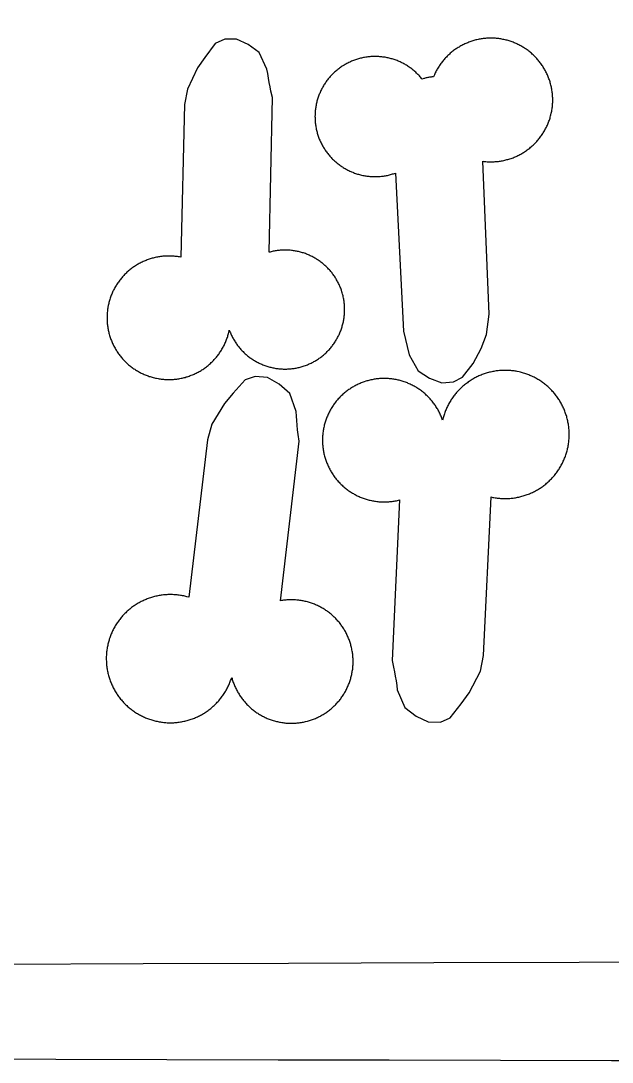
# Model space of a CAD drawing. Extents: x -246 to 246, y -104 to 199.
# Drawn here: x 89.4 to 101.7, y 157.02 to 178.67 of the extents above; entities that cross this region are included whole.
import ezdxf

# ---------------------------------------------------------------- set-up
doc = ezdxf.new("R2010")
doc.units = 0
doc.layers.add('Add_Red', color=1, linetype='Continuous')
doc.layers.add('Outline_Red', color=1, linetype='Continuous')

msp = doc.modelspace()

# ---------------------------------------------------------------- linework, layer by layer
at = {"layer": 'Add_Red'}
for points in [[(92.511, 171.213), (92.534, 171.213), (92.556, 171.214), (92.578, 171.216), (92.601, 171.218), (92.623, 171.22), (92.645, 171.223), (92.667, 171.226), (92.69, 171.229), (92.712, 171.233), (92.734, 171.238), (92.756, 171.242), (92.777, 171.247), (92.799, 171.253), (92.821, 171.258), (92.842, 171.265), (92.864, 171.271), (92.885, 171.278), (92.906, 171.285), (92.927, 171.293), (92.948, 171.301), (92.969, 171.309), (92.99, 171.318), (93.01, 171.327), (93.031, 171.336), (93.051, 171.346), (93.071, 171.356), (93.091, 171.367), (93.11, 171.378), (93.13, 171.389), (93.149, 171.4), (93.168, 171.412), (93.187, 171.424), (93.205, 171.437), (93.224, 171.45), (93.242, 171.463), (93.26, 171.476), (93.277, 171.49), (93.295, 171.504), (93.312, 171.519), (93.329, 171.533), (93.346, 171.548), (93.362, 171.564), (93.378, 171.579), (93.394, 171.595), (93.41, 171.611), (93.425, 171.627), (93.44, 171.644), (93.455, 171.661), (93.469, 171.678), (93.483, 171.696), (93.497, 171.713), (93.511, 171.731), (93.524, 171.749), (93.537, 171.768), (93.549, 171.786), (93.562, 171.805), (93.573, 171.824), (93.585, 171.843), (93.596, 171.862), (93.607, 171.882), (93.618, 171.902), (93.628, 171.922), (93.638, 171.942), (93.647, 171.962), (93.656, 171.983), (93.665, 172.003), (93.674, 172.024), (93.682, 172.045), (93.689, 172.066), (93.697, 172.087), (93.704, 172.108), (93.71, 172.13), (93.716, 172.151), (93.722, 172.173), (93.728, 172.195), (93.733, 172.217), (93.737, 172.239), (93.751, 172.204), (93.759, 172.184), (93.768, 172.164), (93.777, 172.144), (93.786, 172.125), (93.796, 172.106), (93.806, 172.086), (93.816, 172.067), (93.827, 172.049), (93.838, 172.03), (93.849, 172.012), (93.86, 171.993), (93.872, 171.975), (93.885, 171.958), (93.897, 171.94), (93.91, 171.923), (93.923, 171.906), (93.937, 171.889), (93.95, 171.872), (93.964, 171.856), (93.979, 171.839), (93.993, 171.824), (94.008, 171.808), (94.023, 171.793), (94.039, 171.777), (94.054, 171.763), (94.07, 171.748), (94.086, 171.734), (94.103, 171.72), (94.119, 171.706), (94.136, 171.692), (94.153, 171.679), (94.171, 171.666), (94.188, 171.654), (94.206, 171.642), (94.224, 171.63), (94.242, 171.618), (94.261, 171.607), (94.279, 171.596), (94.298, 171.585), (94.317, 171.575), (94.336, 171.565), (94.356, 171.555), (94.375, 171.546), (94.395, 171.537), (94.415, 171.529), (94.434, 171.52), (94.455, 171.512), (94.475, 171.505), (94.495, 171.498), (94.516, 171.491), (94.536, 171.484), (94.557, 171.478), (94.578, 171.472), (94.599, 171.467), (94.62, 171.462), (94.641, 171.457), (94.662, 171.453), (94.683, 171.449), (94.704, 171.445), (94.726, 171.442), (94.747, 171.439), (94.769, 171.437), (94.79, 171.435), (94.812, 171.433), (94.833, 171.432), (94.855, 171.431), (94.876, 171.43), (94.898, 171.43), (94.935, 171.431), (94.957, 171.432), (94.978, 171.433), (95, 171.434), (95.022, 171.436), (95.043, 171.439), (95.064, 171.441), (95.086, 171.445), (95.107, 171.448), (95.128, 171.452), (95.15, 171.456), (95.171, 171.461), (95.192, 171.466), (95.213, 171.471), (95.233, 171.477), (95.254, 171.483), (95.275, 171.489), (95.295, 171.496), (95.321, 171.505), (95.341, 171.512), (95.361, 171.52), (95.381, 171.529), (95.401, 171.537), (95.421, 171.546), (95.44, 171.555), (95.46, 171.565), (95.479, 171.575), (95.498, 171.585), (95.516, 171.596), (95.535, 171.607), (95.553, 171.618), (95.572, 171.63), (95.59, 171.642), (95.607, 171.654), (95.625, 171.666), (95.642, 171.679), (95.66, 171.692), (95.676, 171.706), (95.693, 171.72), (95.709, 171.734), (95.726, 171.748), (95.742, 171.763), (95.757, 171.777), (95.773, 171.793), (95.788, 171.808), (95.803, 171.824), (95.817, 171.839), (95.832, 171.856), (95.846, 171.872), (95.859, 171.889), (95.873, 171.906), (95.886, 171.923), (95.899, 171.94), (95.911, 171.958), (95.923, 171.975), (95.935, 171.993), (95.947, 172.012), (95.958, 172.03), (95.969, 172.049), (95.98, 172.067), (95.99, 172.086), (96, 172.106), (96.01, 172.125), (96.019, 172.144), (96.028, 172.164), (96.037, 172.184), (96.045, 172.204), (96.053, 172.224), (96.06, 172.244), (96.068, 172.264), (96.074, 172.285), (96.081, 172.306), (96.087, 172.326), (96.093, 172.347), (96.098, 172.368), (96.103, 172.389), (96.108, 172.41), (96.112, 172.431), (96.116, 172.452), (96.12, 172.474), (96.123, 172.495), (96.126, 172.516), (96.128, 172.538), (96.13, 172.559), (96.132, 172.581), (96.133, 172.602), (96.134, 172.624), (96.135, 172.646), (96.135, 172.667), (96.135, 172.693), (96.134, 172.715), (96.133, 172.736), (96.132, 172.758), (96.13, 172.779), (96.128, 172.801), (96.125, 172.822), (96.122, 172.844), (96.119, 172.865), (96.115, 172.886), (96.111, 172.907), (96.107, 172.929), (96.102, 172.95), (96.097, 172.971), (96.092, 172.991), (96.086, 173.012), (96.08, 173.033), (96.068, 173.07), (96.06, 173.09), (96.053, 173.111), (96.045, 173.131), (96.037, 173.151), (96.028, 173.17), (96.019, 173.19), (96.01, 173.209), (96, 173.229), (95.99, 173.248), (95.98, 173.267), (95.969, 173.286), (95.958, 173.304), (95.947, 173.323), (95.935, 173.341), (95.923, 173.359), (95.911, 173.377), (95.899, 173.394), (95.886, 173.412), (95.873, 173.429), (95.859, 173.446), (95.846, 173.462), (95.832, 173.479), (95.817, 173.495), (95.803, 173.511), (95.788, 173.527), (95.773, 173.542), (95.757, 173.557), (95.742, 173.572), (95.726, 173.587), (95.709, 173.601), (95.693, 173.615), (95.676, 173.629), (95.66, 173.642), (95.642, 173.655), (95.625, 173.668), (95.607, 173.681), (95.59, 173.693), (95.572, 173.705), (95.553, 173.716), (95.535, 173.728), (95.516, 173.739), (95.498, 173.749), (95.479, 173.759), (95.46, 173.769), (95.44, 173.779), (95.421, 173.788), (95.401, 173.797), (95.381, 173.806), (95.361, 173.814), (95.341, 173.822), (95.321, 173.83), (95.301, 173.837), (95.28, 173.844), (95.26, 173.85), (95.239, 173.856), (95.218, 173.862), (95.197, 173.868), (95.176, 173.873), (95.155, 173.877), (95.134, 173.882), (95.113, 173.885), (95.091, 173.889), (95.07, 173.892), (95.049, 173.895), (95.027, 173.897), (95.006, 173.9), (94.984, 173.901), (94.963, 173.903), (94.941, 173.903), (94.919, 173.904), (94.898, 173.904), (94.862, 173.904), (94.841, 173.903), (94.819, 173.902), (94.797, 173.9), (94.776, 173.898), (94.754, 173.896), (94.733, 173.893), (94.712, 173.89), (94.69, 173.887), (94.669, 173.883), (94.648, 173.879), (94.627, 173.874), (94.606, 173.869), (94.585, 173.864), (94.564, 173.858), (94.637, 177.077), (94.604, 177.212), (94.584, 177.302), (94.566, 177.392), (94.55, 177.483), (94.535, 177.574), (94.521, 177.666), (94.36, 178.015), (94.131, 178.18), (93.885, 178.292), (93.641, 178.289), (93.446, 178.202), (93.231, 177.912), (93.078, 177.692), (92.866, 177.252), (92.807, 176.934), (92.731, 173.756), (92.702, 173.761), (92.68, 173.765), (92.658, 173.768), (92.636, 173.771), (92.614, 173.774), (92.591, 173.776), (92.569, 173.778), (92.547, 173.779), (92.524, 173.78), (92.502, 173.78), (92.479, 173.781), (92.444, 173.78), (92.421, 173.779), (92.399, 173.778), (92.376, 173.777), (92.354, 173.775), (92.332, 173.772), (92.31, 173.769), (92.287, 173.766), (92.265, 173.763), (92.243, 173.759), (92.221, 173.754), (92.199, 173.75), (92.177, 173.745), (92.156, 173.739), (92.134, 173.733), (92.112, 173.727), (92.091, 173.721), (92.07, 173.714), (92.049, 173.706), (92.028, 173.699), (92.007, 173.69), (91.986, 173.682), (91.965, 173.673), (91.945, 173.664), (91.924, 173.655), (91.904, 173.645), (91.884, 173.635), (91.865, 173.624), (91.845, 173.613), (91.826, 173.602), (91.806, 173.59), (91.787, 173.578), (91.769, 173.566), (91.75, 173.554), (91.732, 173.541), (91.714, 173.527), (91.696, 173.514), (91.678, 173.5), (91.661, 173.486), (91.644, 173.472), (91.627, 173.457), (91.61, 173.442), (91.594, 173.426), (91.578, 173.411), (91.562, 173.395), (91.546, 173.379), (91.531, 173.362), (91.516, 173.346), (91.501, 173.329), (91.487, 173.312), (91.473, 173.294), (91.459, 173.276), (91.446, 173.259), (91.433, 173.24), (91.42, 173.222), (91.407, 173.203), (91.395, 173.185), (91.383, 173.166), (91.372, 173.146), (91.361, 173.127), (91.35, 173.107), (91.339, 173.087), (91.329, 173.067), (91.319, 173.047), (91.31, 173.027), (91.301, 173.006), (91.292, 172.986), (91.284, 172.965), (91.276, 172.944), (91.268, 172.923), (91.261, 172.902), (91.254, 172.88), (91.247, 172.859), (91.241, 172.837), (91.235, 172.816), (91.23, 172.794), (91.225, 172.772), (91.22, 172.75), (91.215, 172.719), (91.211, 172.697), (91.208, 172.675), (91.205, 172.653), (91.202, 172.631), (91.2, 172.608), (91.198, 172.586), (91.197, 172.564), (91.196, 172.541), (91.195, 172.519), (91.195, 172.496), (91.196, 172.463), (91.196, 172.44), (91.197, 172.418), (91.199, 172.395), (91.201, 172.373), (91.203, 172.351), (91.206, 172.329), (91.209, 172.306), (91.213, 172.284), (91.217, 172.262), (91.221, 172.24), (91.226, 172.218), (91.231, 172.196), (91.236, 172.175), (91.242, 172.153), (91.248, 172.131), (91.255, 172.11), (91.262, 172.089), (91.269, 172.068), (91.276, 172.046), (91.285, 172.026), (91.293, 172.005), (91.302, 171.984), (91.311, 171.964), (91.32, 171.943), (91.33, 171.923), (91.34, 171.903), (91.351, 171.883), (91.362, 171.864), (91.373, 171.844), (91.384, 171.825), (91.396, 171.806), (91.409, 171.787), (91.421, 171.769), (91.434, 171.75), (91.447, 171.732), (91.461, 171.714), (91.474, 171.697), (91.489, 171.679), (91.503, 171.662), (91.518, 171.645), (91.533, 171.629), (91.548, 171.612), (91.563, 171.596), (91.579, 171.58), (91.595, 171.565), (91.612, 171.549), (91.629, 171.534), (91.645, 171.52), (91.663, 171.505), (91.68, 171.491), (91.698, 171.477), (91.716, 171.464), (91.734, 171.451), (91.752, 171.438), (91.771, 171.425), (91.789, 171.413), (91.808, 171.401), (91.828, 171.39), (91.847, 171.379), (91.867, 171.368), (91.887, 171.357), (91.906, 171.347), (91.927, 171.337), (91.947, 171.328), (91.967, 171.319), (91.988, 171.31), (92.009, 171.301), (92.03, 171.293), (92.051, 171.286), (92.072, 171.278), (92.093, 171.272), (92.115, 171.265), (92.136, 171.259), (92.158, 171.253), (92.18, 171.248), (92.202, 171.243), (92.224, 171.238), (92.256, 171.232), (92.278, 171.228), (92.301, 171.225), (92.323, 171.222), (92.345, 171.219), (92.367, 171.217), (92.39, 171.215), (92.412, 171.214), (92.435, 171.213), (92.457, 171.212), (92.479, 171.212), (92.511, 171.213)], [(98.396, 171.164), (98.585, 171.264), (98.806, 171.544), (98.973, 171.86), (99.081, 172.148), (99.14, 172.572), (99.006, 175.752), (99.029, 175.749), (99.051, 175.747), (99.073, 175.745), (99.096, 175.743), (99.118, 175.742), (99.141, 175.741), (99.175, 175.741), (99.198, 175.741), (99.22, 175.742), (99.242, 175.743), (99.265, 175.744), (99.287, 175.746), (99.309, 175.748), (99.332, 175.75), (99.354, 175.753), (99.376, 175.757), (99.398, 175.76), (99.42, 175.764), (99.442, 175.769), (99.464, 175.774), (99.486, 175.779), (99.508, 175.785), (99.529, 175.791), (99.551, 175.797), (99.572, 175.804), (99.594, 175.811), (99.615, 175.818), (99.636, 175.826), (99.657, 175.834), (99.677, 175.843), (99.698, 175.852), (99.718, 175.861), (99.739, 175.871), (99.759, 175.881), (99.779, 175.891), (99.798, 175.902), (99.818, 175.913), (99.837, 175.924), (99.856, 175.936), (99.875, 175.948), (99.894, 175.961), (99.913, 175.973), (99.931, 175.986), (99.949, 176), (99.967, 176.013), (99.984, 176.027), (100.001, 176.042), (100.019, 176.056), (100.035, 176.071), (100.052, 176.086), (100.068, 176.102), (100.084, 176.117), (100.1, 176.133), (100.115, 176.15), (100.131, 176.166), (100.145, 176.183), (100.16, 176.2), (100.174, 176.217), (100.188, 176.235), (100.202, 176.253), (100.215, 176.271), (100.228, 176.289), (100.241, 176.308), (100.253, 176.326), (100.265, 176.345), (100.277, 176.364), (100.288, 176.384), (100.3, 176.403), (100.31, 176.423), (100.321, 176.443), (100.331, 176.463), (100.34, 176.483), (100.35, 176.504), (100.359, 176.524), (100.367, 176.545), (100.375, 176.566), (100.383, 176.587), (100.391, 176.608), (100.398, 176.629), (100.405, 176.651), (100.411, 176.672), (100.417, 176.694), (100.423, 176.715), (100.431, 176.75), (100.435, 176.772), (100.44, 176.794), (100.443, 176.817), (100.447, 176.839), (100.45, 176.861), (100.453, 176.883), (100.455, 176.906), (100.457, 176.928), (100.458, 176.95), (100.46, 176.973), (100.46, 176.995), (100.461, 177.026), (100.461, 177.049), (100.46, 177.071), (100.459, 177.094), (100.458, 177.116), (100.456, 177.139), (100.454, 177.161), (100.451, 177.183), (100.448, 177.205), (100.445, 177.228), (100.441, 177.25), (100.437, 177.272), (100.433, 177.294), (100.428, 177.316), (100.423, 177.337), (100.417, 177.359), (100.411, 177.381), (100.405, 177.402), (100.398, 177.424), (100.391, 177.445), (100.383, 177.466), (100.375, 177.487), (100.367, 177.508), (100.359, 177.529), (100.35, 177.549), (100.34, 177.57), (100.331, 177.59), (100.321, 177.61), (100.31, 177.63), (100.3, 177.65), (100.288, 177.669), (100.277, 177.689), (100.265, 177.708), (100.253, 177.727), (100.241, 177.745), (100.228, 177.764), (100.215, 177.782), (100.202, 177.8), (100.188, 177.818), (100.174, 177.836), (100.16, 177.853), (100.145, 177.87), (100.131, 177.887), (100.115, 177.903), (100.1, 177.92), (100.084, 177.936), (100.068, 177.951), (100.052, 177.967), (100.035, 177.982), (100.019, 177.997), (100.001, 178.011), (99.984, 178.026), (99.967, 178.04), (99.949, 178.053), (99.931, 178.067), (99.913, 178.08), (99.894, 178.092), (99.875, 178.105), (99.856, 178.117), (99.837, 178.128), (99.818, 178.14), (99.798, 178.151), (99.779, 178.162), (99.759, 178.172), (99.739, 178.182), (99.718, 178.192), (99.698, 178.201), (99.677, 178.21), (99.657, 178.218), (99.636, 178.227), (99.615, 178.235), (99.594, 178.242), (99.557, 178.254), (99.535, 178.261), (99.513, 178.267), (99.492, 178.272), (99.47, 178.278), (99.448, 178.283), (99.426, 178.287), (99.404, 178.292), (99.382, 178.295), (99.36, 178.299), (99.338, 178.302), (99.315, 178.304), (99.293, 178.307), (99.271, 178.309), (99.248, 178.31), (99.226, 178.311), (99.203, 178.312), (99.175, 178.312), (99.153, 178.312), (99.13, 178.311), (99.108, 178.31), (99.085, 178.309), (99.063, 178.307), (99.041, 178.305), (99.018, 178.302), (98.996, 178.3), (98.974, 178.296), (98.952, 178.293), (98.93, 178.288), (98.908, 178.284), (98.886, 178.279), (98.864, 178.274), (98.842, 178.268), (98.821, 178.262), (98.799, 178.256), (98.778, 178.249), (98.757, 178.242), (98.735, 178.235), (98.714, 178.227), (98.694, 178.218), (98.673, 178.21), (98.652, 178.201), (98.632, 178.192), (98.612, 178.182), (98.591, 178.172), (98.572, 178.162), (98.552, 178.151), (98.532, 178.14), (98.513, 178.128), (98.494, 178.117), (98.475, 178.105), (98.456, 178.092), (98.438, 178.08), (98.419, 178.067), (98.401, 178.053), (98.384, 178.04), (98.366, 178.026), (98.349, 178.011), (98.332, 177.997), (98.315, 177.982), (98.298, 177.967), (98.282, 177.951), (98.266, 177.936), (98.25, 177.92), (98.235, 177.903), (98.22, 177.887), (98.205, 177.87), (98.19, 177.853), (98.176, 177.836), (98.162, 177.818), (98.148, 177.8), (98.135, 177.782), (98.122, 177.764), (98.109, 177.745), (98.097, 177.727), (98.085, 177.708), (98.073, 177.689), (98.062, 177.669), (98.051, 177.65), (98.04, 177.63), (98.03, 177.61), (98.02, 177.59), (98.01, 177.57), (98.001, 177.549), (97.984, 177.511), (97.967, 177.509), (97.949, 177.507), (97.932, 177.504), (97.915, 177.502), (97.898, 177.499), (97.88, 177.495), (97.863, 177.492), (97.846, 177.488), (97.829, 177.484), (97.812, 177.479), (97.795, 177.475), (97.779, 177.47), (97.746, 177.459), (97.733, 177.476), (97.719, 177.493), (97.704, 177.509), (97.69, 177.525), (97.675, 177.541), (97.66, 177.557), (97.644, 177.572), (97.629, 177.587), (97.613, 177.602), (97.597, 177.617), (97.58, 177.631), (97.563, 177.645), (97.546, 177.659), (97.529, 177.672), (97.512, 177.686), (97.494, 177.698), (97.476, 177.711), (97.458, 177.723), (97.44, 177.735), (97.422, 177.747), (97.403, 177.758), (97.384, 177.769), (97.365, 177.779), (97.346, 177.79), (97.326, 177.8), (97.307, 177.809), (97.287, 177.818), (97.267, 177.827), (97.247, 177.836), (97.227, 177.844), (97.206, 177.852), (97.186, 177.859), (97.165, 177.866), (97.144, 177.873), (97.124, 177.879), (97.103, 177.885), (97.082, 177.891), (97.06, 177.896), (97.039, 177.901), (97.018, 177.906), (96.996, 177.91), (96.975, 177.914), (96.953, 177.917), (96.932, 177.92), (96.91, 177.923), (96.889, 177.925), (96.867, 177.927), (96.845, 177.929), (96.823, 177.93), (96.802, 177.931), (96.768, 177.931), (96.746, 177.931), (96.724, 177.93), (96.703, 177.929), (96.681, 177.928), (96.659, 177.926), (96.637, 177.924), (96.616, 177.922), (96.594, 177.919), (96.573, 177.916), (96.551, 177.912), (96.53, 177.908), (96.508, 177.904), (96.487, 177.899), (96.466, 177.894), (96.445, 177.889), (96.424, 177.883), (96.403, 177.877), (96.382, 177.87), (96.361, 177.863), (96.341, 177.856), (96.32, 177.848), (96.3, 177.84), (96.28, 177.832), (96.26, 177.823), (96.24, 177.814), (96.22, 177.805), (96.201, 177.795), (96.181, 177.785), (96.162, 177.774), (96.143, 177.764), (96.124, 177.753), (96.101, 177.738), (96.082, 177.726), (96.064, 177.714), (96.046, 177.702), (96.029, 177.689), (96.011, 177.676), (95.994, 177.663), (95.977, 177.649), (95.96, 177.635), (95.944, 177.621), (95.927, 177.606), (95.911, 177.591), (95.896, 177.576), (95.88, 177.561), (95.865, 177.545), (95.85, 177.529), (95.835, 177.513), (95.821, 177.497), (95.807, 177.48), (95.793, 177.463), (95.78, 177.446), (95.767, 177.429), (95.754, 177.411), (95.741, 177.393), (95.729, 177.375), (95.717, 177.357), (95.705, 177.339), (95.694, 177.32), (95.683, 177.301), (95.672, 177.282), (95.662, 177.263), (95.652, 177.244), (95.642, 177.224), (95.633, 177.204), (95.624, 177.184), (95.616, 177.164), (95.607, 177.144), (95.599, 177.124), (95.592, 177.103), (95.585, 177.083), (95.578, 177.062), (95.571, 177.041), (95.565, 177.02), (95.56, 176.999), (95.554, 176.978), (95.549, 176.957), (95.545, 176.936), (95.54, 176.914), (95.536, 176.893), (95.533, 176.871), (95.53, 176.85), (95.527, 176.828), (95.525, 176.806), (95.523, 176.785), (95.521, 176.763), (95.52, 176.741), (95.519, 176.719), (95.518, 176.682), (95.519, 176.66), (95.519, 176.638), (95.52, 176.616), (95.522, 176.595), (95.523, 176.573), (95.525, 176.551), (95.528, 176.529), (95.531, 176.508), (95.534, 176.486), (95.537, 176.465), (95.541, 176.443), (95.546, 176.422), (95.551, 176.401), (95.556, 176.379), (95.561, 176.358), (95.567, 176.337), (95.573, 176.316), (95.58, 176.296), (95.587, 176.275), (95.594, 176.254), (95.601, 176.234), (95.609, 176.214), (95.618, 176.193), (95.627, 176.173), (95.636, 176.154), (95.646, 176.132), (95.656, 176.113), (95.666, 176.093), (95.676, 176.074), (95.687, 176.055), (95.698, 176.037), (95.709, 176.018), (95.721, 176), (95.733, 175.981), (95.746, 175.963), (95.758, 175.946), (95.771, 175.928), (95.785, 175.911), (95.798, 175.894), (95.812, 175.877), (95.826, 175.861), (95.841, 175.844), (95.855, 175.828), (95.87, 175.812), (95.886, 175.797), (95.901, 175.782), (95.917, 175.767), (95.933, 175.752), (95.95, 175.737), (95.966, 175.723), (95.983, 175.709), (96, 175.696), (96.018, 175.683), (96.035, 175.67), (96.053, 175.657), (96.071, 175.645), (96.089, 175.633), (96.107, 175.621), (96.126, 175.61), (96.145, 175.599), (96.164, 175.588), (96.183, 175.578), (96.202, 175.568), (96.222, 175.558), (96.242, 175.548), (96.261, 175.539), (96.281, 175.531), (96.302, 175.522), (96.322, 175.515), (96.342, 175.507), (96.363, 175.5), (96.384, 175.493), (96.404, 175.486), (96.425, 175.48), (96.446, 175.474), (96.468, 175.469), (96.489, 175.464), (96.51, 175.459), (96.531, 175.455), (96.553, 175.451), (96.574, 175.447), (96.596, 175.444), (96.618, 175.441), (96.639, 175.439), (96.661, 175.437), (96.683, 175.435), (96.704, 175.434), (96.726, 175.433), (96.768, 175.432), (96.79, 175.432), (96.812, 175.433), (96.833, 175.434), (96.855, 175.435), (96.877, 175.437), (96.899, 175.439), (96.92, 175.442), (96.942, 175.444), (96.963, 175.448), (96.985, 175.451), (97.006, 175.455), (97.028, 175.459), (97.049, 175.464), (97.07, 175.469), (97.091, 175.475), (97.112, 175.481), (97.133, 175.487), (97.154, 175.493), (97.193, 175.507), (97.193, 175.507), (97.356, 172.217), (97.476, 171.728), (97.661, 171.39), (97.9, 171.24), (98.153, 171.145), (98.396, 171.164)], [(98.332, 164.175), (98.561, 164.47), (98.726, 164.695), (98.957, 165.146), (99.025, 165.475), (99.18, 168.77), (99.217, 168.762), (99.239, 168.758), (99.262, 168.754), (99.285, 168.751), (99.308, 168.748), (99.332, 168.745), (99.355, 168.743), (99.378, 168.741), (99.401, 168.74), (99.424, 168.739), (99.448, 168.738), (99.471, 168.738), (99.501, 168.738), (99.524, 168.739), (99.547, 168.74), (99.57, 168.741), (99.594, 168.743), (99.617, 168.746), (99.64, 168.748), (99.663, 168.752), (99.686, 168.755), (99.709, 168.759), (99.732, 168.763), (99.754, 168.768), (99.777, 168.773), (99.8, 168.779), (99.822, 168.785), (99.844, 168.791), (99.867, 168.798), (99.889, 168.805), (99.911, 168.812), (99.933, 168.82), (99.955, 168.829), (99.976, 168.837), (99.998, 168.846), (100.019, 168.856), (100.04, 168.865), (100.061, 168.875), (100.082, 168.886), (100.102, 168.897), (100.123, 168.908), (100.143, 168.92), (100.163, 168.931), (100.183, 168.944), (100.202, 168.956), (100.222, 168.969), (100.241, 168.983), (100.259, 168.996), (100.278, 169.01), (100.296, 169.024), (100.315, 169.039), (100.332, 169.054), (100.35, 169.069), (100.367, 169.084), (100.385, 169.1), (100.401, 169.116), (100.418, 169.133), (100.434, 169.149), (100.45, 169.166), (100.466, 169.184), (100.481, 169.201), (100.496, 169.219), (100.511, 169.237), (100.525, 169.255), (100.539, 169.274), (100.553, 169.292), (100.566, 169.311), (100.579, 169.331), (100.592, 169.35), (100.604, 169.37), (100.617, 169.39), (100.628, 169.41), (100.64, 169.43), (100.651, 169.451), (100.661, 169.471), (100.672, 169.492), (100.681, 169.513), (100.691, 169.534), (100.7, 169.556), (100.709, 169.577), (100.717, 169.599), (100.725, 169.621), (100.733, 169.643), (100.74, 169.665), (100.747, 169.687), (100.754, 169.709), (100.76, 169.732), (100.766, 169.754), (100.771, 169.777), (100.779, 169.816), (100.783, 169.839), (100.787, 169.862), (100.791, 169.885), (100.794, 169.908), (100.796, 169.931), (100.798, 169.954), (100.8, 169.977), (100.802, 170.001), (100.803, 170.024), (100.803, 170.047), (100.804, 170.07), (100.803, 170.098), (100.803, 170.121), (100.801, 170.145), (100.8, 170.168), (100.798, 170.191), (100.796, 170.214), (100.793, 170.237), (100.79, 170.26), (100.786, 170.283), (100.783, 170.306), (100.778, 170.329), (100.774, 170.352), (100.768, 170.374), (100.763, 170.397), (100.757, 170.42), (100.751, 170.442), (100.744, 170.464), (100.737, 170.486), (100.73, 170.508), (100.722, 170.53), (100.713, 170.552), (100.705, 170.574), (100.696, 170.595), (100.687, 170.616), (100.677, 170.638), (100.667, 170.659), (100.656, 170.679), (100.645, 170.7), (100.634, 170.72), (100.623, 170.741), (100.611, 170.761), (100.599, 170.78), (100.586, 170.8), (100.573, 170.819), (100.56, 170.838), (100.546, 170.857), (100.533, 170.876), (100.518, 170.894), (100.504, 170.912), (100.489, 170.93), (100.474, 170.948), (100.458, 170.965), (100.443, 170.982), (100.426, 170.999), (100.41, 171.016), (100.393, 171.032), (100.377, 171.048), (100.359, 171.064), (100.342, 171.079), (100.324, 171.094), (100.306, 171.109), (100.288, 171.123), (100.269, 171.137), (100.251, 171.151), (100.232, 171.165), (100.212, 171.178), (100.193, 171.19), (100.173, 171.203), (100.153, 171.215), (100.133, 171.227), (100.113, 171.238), (100.093, 171.249), (100.072, 171.26), (100.051, 171.27), (100.03, 171.28), (100.009, 171.29), (99.988, 171.299), (99.966, 171.308), (99.944, 171.316), (99.923, 171.324), (99.901, 171.332), (99.879, 171.339), (99.856, 171.346), (99.834, 171.353), (99.812, 171.359), (99.789, 171.364), (99.766, 171.37), (99.725, 171.379), (99.702, 171.383), (99.679, 171.387), (99.656, 171.39), (99.633, 171.393), (99.61, 171.396), (99.587, 171.398), (99.564, 171.4), (99.541, 171.401), (99.517, 171.402), (99.494, 171.403), (99.471, 171.403), (99.445, 171.403), (99.422, 171.402), (99.399, 171.401), (99.376, 171.4), (99.352, 171.398), (99.329, 171.395), (99.306, 171.393), (99.283, 171.39), (99.26, 171.386), (99.237, 171.382), (99.214, 171.378), (99.192, 171.373), (99.169, 171.368), (99.146, 171.363), (99.124, 171.357), (99.101, 171.351), (99.079, 171.344), (99.057, 171.337), (99.035, 171.33), (99.013, 171.322), (98.991, 171.314), (98.97, 171.305), (98.948, 171.296), (98.927, 171.287), (98.906, 171.277), (98.885, 171.267), (98.864, 171.257), (98.843, 171.246), (98.823, 171.235), (98.803, 171.223), (98.783, 171.211), (98.763, 171.199), (98.743, 171.187), (98.724, 171.174), (98.705, 171.161), (98.686, 171.147), (98.667, 171.133), (98.649, 171.119), (98.63, 171.105), (98.613, 171.09), (98.595, 171.075), (98.577, 171.059), (98.56, 171.043), (98.543, 171.027), (98.527, 171.011), (98.511, 170.994), (98.495, 170.978), (98.479, 170.96), (98.464, 170.943), (98.449, 170.925), (98.434, 170.907), (98.419, 170.889), (98.405, 170.871), (98.391, 170.852), (98.378, 170.833), (98.365, 170.814), (98.352, 170.794), (98.34, 170.775), (98.327, 170.755), (98.316, 170.735), (98.304, 170.714), (98.293, 170.694), (98.282, 170.673), (98.272, 170.652), (98.262, 170.631), (98.253, 170.61), (98.243, 170.589), (98.234, 170.567), (98.226, 170.546), (98.218, 170.524), (98.21, 170.502), (98.203, 170.48), (98.196, 170.458), (98.189, 170.435), (98.183, 170.413), (98.177, 170.391), (98.172, 170.368), (98.164, 170.39), (98.156, 170.411), (98.148, 170.432), (98.139, 170.452), (98.131, 170.473), (98.121, 170.493), (98.112, 170.514), (98.102, 170.534), (98.091, 170.554), (98.081, 170.573), (98.07, 170.593), (98.058, 170.612), (98.046, 170.631), (98.034, 170.65), (98.022, 170.669), (98.009, 170.687), (97.996, 170.705), (97.983, 170.723), (97.969, 170.741), (97.955, 170.759), (97.941, 170.776), (97.927, 170.793), (97.912, 170.81), (97.897, 170.826), (97.881, 170.843), (97.866, 170.859), (97.85, 170.874), (97.833, 170.89), (97.817, 170.905), (97.8, 170.92), (97.783, 170.934), (97.766, 170.948), (97.748, 170.962), (97.73, 170.976), (97.712, 170.989), (97.694, 171.002), (97.676, 171.015), (97.657, 171.027), (97.638, 171.04), (97.619, 171.051), (97.6, 171.063), (97.58, 171.074), (97.56, 171.084), (97.541, 171.095), (97.521, 171.105), (97.5, 171.114), (97.48, 171.124), (97.459, 171.133), (97.439, 171.141), (97.418, 171.149), (97.397, 171.157), (97.376, 171.165), (97.354, 171.172), (97.333, 171.178), (97.312, 171.185), (97.29, 171.191), (97.268, 171.196), (97.247, 171.202), (97.225, 171.207), (97.203, 171.211), (97.181, 171.215), (97.159, 171.219), (97.136, 171.222), (97.114, 171.225), (97.092, 171.228), (97.07, 171.23), (97.047, 171.231), (97.025, 171.233), (97.003, 171.234), (96.98, 171.234), (96.958, 171.235), (96.926, 171.234), (96.904, 171.233), (96.881, 171.232), (96.859, 171.231), (96.837, 171.229), (96.814, 171.227), (96.792, 171.224), (96.77, 171.221), (96.748, 171.217), (96.726, 171.213), (96.704, 171.209), (96.682, 171.205), (96.66, 171.2), (96.638, 171.194), (96.617, 171.188), (96.595, 171.182), (96.574, 171.176), (96.54, 171.165), (96.519, 171.157), (96.498, 171.149), (96.477, 171.141), (96.456, 171.133), (96.436, 171.124), (96.415, 171.114), (96.395, 171.105), (96.375, 171.095), (96.355, 171.084), (96.335, 171.074), (96.316, 171.063), (96.297, 171.051), (96.278, 171.04), (96.259, 171.027), (96.24, 171.015), (96.222, 171.002), (96.203, 170.989), (96.185, 170.976), (96.168, 170.962), (96.15, 170.948), (96.133, 170.934), (96.116, 170.92), (96.099, 170.905), (96.082, 170.89), (96.066, 170.874), (96.05, 170.859), (96.034, 170.843), (96.019, 170.826), (96.004, 170.81), (95.989, 170.793), (95.974, 170.776), (95.96, 170.759), (95.946, 170.741), (95.933, 170.723), (95.919, 170.705), (95.906, 170.687), (95.894, 170.669), (95.881, 170.65), (95.869, 170.631), (95.857, 170.612), (95.846, 170.593), (95.835, 170.573), (95.824, 170.554), (95.814, 170.534), (95.804, 170.514), (95.794, 170.493), (95.785, 170.473), (95.776, 170.452), (95.768, 170.432), (95.759, 170.411), (95.752, 170.39), (95.744, 170.369), (95.737, 170.348), (95.73, 170.326), (95.724, 170.305), (95.718, 170.283), (95.712, 170.261), (95.707, 170.24), (95.702, 170.218), (95.698, 170.196), (95.694, 170.174), (95.69, 170.152), (95.687, 170.13), (95.684, 170.107), (95.681, 170.085), (95.679, 170.063), (95.677, 170.04), (95.676, 170.018), (95.675, 169.996), (95.674, 169.973), (95.674, 169.951), (95.675, 169.909), (95.676, 169.886), (95.677, 169.864), (95.679, 169.842), (95.681, 169.819), (95.683, 169.797), (95.686, 169.775), (95.69, 169.753), (95.693, 169.731), (95.697, 169.709), (95.702, 169.687), (95.706, 169.665), (95.712, 169.643), (95.717, 169.621), (95.723, 169.6), (95.73, 169.576), (95.737, 169.554), (95.744, 169.533), (95.752, 169.512), (95.759, 169.491), (95.768, 169.47), (95.776, 169.449), (95.785, 169.429), (95.794, 169.408), (95.804, 169.388), (95.814, 169.368), (95.824, 169.348), (95.835, 169.329), (95.846, 169.309), (95.857, 169.29), (95.869, 169.271), (95.881, 169.252), (95.894, 169.233), (95.906, 169.215), (95.919, 169.196), (95.933, 169.178), (95.946, 169.161), (95.96, 169.143), (95.974, 169.126), (95.989, 169.109), (96.004, 169.092), (96.019, 169.075), (96.034, 169.059), (96.05, 169.043), (96.066, 169.028), (96.082, 169.012), (96.099, 168.997), (96.116, 168.982), (96.133, 168.968), (96.15, 168.953), (96.168, 168.939), (96.185, 168.926), (96.203, 168.912), (96.222, 168.899), (96.24, 168.887), (96.259, 168.874), (96.278, 168.862), (96.297, 168.851), (96.316, 168.839), (96.335, 168.828), (96.355, 168.818), (96.375, 168.807), (96.395, 168.797), (96.415, 168.788), (96.436, 168.778), (96.456, 168.769), (96.477, 168.761), (96.498, 168.753), (96.519, 168.745), (96.54, 168.737), (96.561, 168.73), (96.583, 168.723), (96.604, 168.717), (96.626, 168.711), (96.647, 168.705), (96.669, 168.7), (96.691, 168.695), (96.713, 168.691), (96.735, 168.687), (96.757, 168.683), (96.779, 168.68), (96.801, 168.677), (96.824, 168.674), (96.846, 168.672), (96.868, 168.67), (96.891, 168.669), (96.913, 168.668), (96.935, 168.667), (96.958, 168.667), (96.988, 168.668), (97.01, 168.668), (97.033, 168.669), (97.055, 168.671), (97.077, 168.673), (97.1, 168.675), (97.122, 168.678), (97.144, 168.681), (97.166, 168.684), (97.188, 168.688), (97.21, 168.692), (97.232, 168.697), (97.254, 168.702), (97.276, 168.707), (97.124, 165.369), (97.154, 165.229), (97.172, 165.135), (97.189, 165.041), (97.204, 164.946), (97.217, 164.852), (97.229, 164.757), (97.389, 164.39), (97.622, 164.214), (97.875, 164.092), (98.127, 164.089), (98.332, 164.175)], [(95.058, 164.064), (95.08, 164.065), (95.102, 164.066), (95.125, 164.068), (95.147, 164.07), (95.169, 164.072), (95.192, 164.075), (95.214, 164.078), (95.236, 164.081), (95.258, 164.085), (95.28, 164.089), (95.302, 164.094), (95.324, 164.099), (95.36, 164.108), (95.381, 164.114), (95.403, 164.12), (95.424, 164.127), (95.445, 164.134), (95.467, 164.141), (95.488, 164.149), (95.508, 164.158), (95.529, 164.166), (95.55, 164.175), (95.57, 164.184), (95.59, 164.194), (95.61, 164.204), (95.63, 164.214), (95.65, 164.225), (95.669, 164.236), (95.689, 164.247), (95.708, 164.259), (95.727, 164.271), (95.745, 164.284), (95.764, 164.296), (95.782, 164.309), (95.8, 164.323), (95.818, 164.336), (95.835, 164.35), (95.853, 164.364), (95.87, 164.379), (95.886, 164.394), (95.903, 164.409), (95.919, 164.424), (95.935, 164.44), (95.951, 164.456), (95.966, 164.472), (95.981, 164.489), (95.996, 164.506), (96.011, 164.523), (96.025, 164.54), (96.039, 164.557), (96.053, 164.575), (96.066, 164.593), (96.079, 164.611), (96.092, 164.63), (96.104, 164.649), (96.116, 164.667), (96.128, 164.687), (96.139, 164.706), (96.15, 164.725), (96.161, 164.745), (96.171, 164.765), (96.181, 164.785), (96.191, 164.805), (96.2, 164.826), (96.209, 164.846), (96.218, 164.867), (96.226, 164.888), (96.234, 164.909), (96.241, 164.93), (96.248, 164.951), (96.255, 164.972), (96.261, 164.994), (96.267, 165.015), (96.273, 165.037), (96.278, 165.059), (96.283, 165.081), (96.288, 165.103), (96.292, 165.125), (96.295, 165.147), (96.299, 165.169), (96.302, 165.191), (96.304, 165.214), (96.306, 165.236), (96.308, 165.258), (96.309, 165.281), (96.31, 165.303), (96.311, 165.325), (96.311, 165.348), (96.311, 165.388), (96.31, 165.41), (96.308, 165.433), (96.307, 165.455), (96.305, 165.477), (96.302, 165.5), (96.299, 165.522), (96.296, 165.544), (96.292, 165.566), (96.288, 165.588), (96.284, 165.61), (96.278, 165.636), (96.273, 165.658), (96.267, 165.68), (96.261, 165.702), (96.255, 165.723), (96.248, 165.744), (96.241, 165.766), (96.234, 165.787), (96.226, 165.808), (96.218, 165.829), (96.209, 165.849), (96.2, 165.87), (96.191, 165.89), (96.181, 165.91), (96.171, 165.93), (96.161, 165.95), (96.15, 165.97), (96.139, 165.99), (96.128, 166.009), (96.116, 166.028), (96.104, 166.047), (96.092, 166.066), (96.079, 166.084), (96.066, 166.102), (96.053, 166.12), (96.039, 166.138), (96.025, 166.156), (96.011, 166.173), (95.996, 166.19), (95.981, 166.207), (95.966, 166.223), (95.951, 166.239), (95.935, 166.255), (95.919, 166.271), (95.903, 166.287), (95.886, 166.302), (95.87, 166.316), (95.853, 166.331), (95.835, 166.345), (95.818, 166.359), (95.8, 166.373), (95.782, 166.386), (95.764, 166.399), (95.745, 166.412), (95.727, 166.424), (95.708, 166.436), (95.689, 166.448), (95.669, 166.459), (95.65, 166.47), (95.63, 166.481), (95.61, 166.491), (95.59, 166.501), (95.57, 166.511), (95.55, 166.52), (95.529, 166.529), (95.508, 166.538), (95.488, 166.546), (95.467, 166.554), (95.445, 166.561), (95.424, 166.569), (95.403, 166.575), (95.381, 166.582), (95.36, 166.588), (95.338, 166.593), (95.316, 166.598), (95.294, 166.603), (95.272, 166.608), (95.25, 166.612), (95.228, 166.616), (95.206, 166.619), (95.184, 166.622), (95.162, 166.624), (95.139, 166.626), (95.117, 166.628), (95.095, 166.63), (95.072, 166.631), (95.05, 166.631), (95.028, 166.631), (94.999, 166.631), (94.977, 166.63), (94.955, 166.629), (94.932, 166.628), (94.91, 166.626), (94.888, 166.624), (94.865, 166.621), (94.843, 166.618), (94.821, 166.615), (94.799, 166.611), (95.188, 169.929), (95.168, 170.071), (95.156, 170.166), (95.146, 170.262), (95.138, 170.357), (95.131, 170.453), (95.126, 170.548), (94.993, 170.925), (94.773, 171.118), (94.53, 171.257), (94.278, 171.278), (94.068, 171.207), (93.818, 170.929), (93.637, 170.716), (93.375, 170.282), (93.284, 169.959), (92.895, 166.684), (92.857, 166.694), (92.835, 166.7), (92.812, 166.706), (92.789, 166.711), (92.767, 166.715), (92.744, 166.72), (92.721, 166.723), (92.698, 166.727), (92.675, 166.73), (92.652, 166.733), (92.628, 166.735), (92.605, 166.737), (92.582, 166.738), (92.559, 166.739), (92.536, 166.74), (92.512, 166.74), (92.484, 166.74), (92.461, 166.739), (92.438, 166.738), (92.415, 166.736), (92.391, 166.734), (92.368, 166.732), (92.345, 166.729), (92.322, 166.726), (92.299, 166.723), (92.276, 166.719), (92.253, 166.715), (92.231, 166.71), (92.208, 166.705), (92.185, 166.699), (92.163, 166.693), (92.14, 166.687), (92.118, 166.68), (92.096, 166.673), (92.074, 166.666), (92.052, 166.658), (92.03, 166.65), (92.009, 166.641), (91.987, 166.632), (91.966, 166.623), (91.945, 166.613), (91.924, 166.603), (91.903, 166.593), (91.883, 166.582), (91.862, 166.571), (91.842, 166.559), (91.822, 166.547), (91.802, 166.535), (91.783, 166.522), (91.763, 166.509), (91.744, 166.496), (91.725, 166.483), (91.707, 166.469), (91.688, 166.454), (91.67, 166.44), (91.652, 166.425), (91.634, 166.41), (91.617, 166.394), (91.6, 166.379), (91.583, 166.363), (91.567, 166.346), (91.55, 166.33), (91.534, 166.313), (91.519, 166.295), (91.503, 166.278), (91.488, 166.26), (91.474, 166.242), (91.459, 166.224), (91.445, 166.206), (91.431, 166.187), (91.418, 166.168), (91.405, 166.149), (91.392, 166.129), (91.38, 166.109), (91.368, 166.09), (91.356, 166.07), (91.344, 166.049), (91.333, 166.029), (91.323, 166.008), (91.312, 165.987), (91.303, 165.966), (91.293, 165.945), (91.284, 165.924), (91.275, 165.902), (91.266, 165.88), (91.258, 165.859), (91.251, 165.837), (91.243, 165.815), (91.237, 165.792), (91.225, 165.752), (91.219, 165.73), (91.214, 165.707), (91.209, 165.684), (91.204, 165.662), (91.2, 165.639), (91.196, 165.616), (91.193, 165.593), (91.19, 165.57), (91.187, 165.547), (91.185, 165.523), (91.183, 165.5), (91.181, 165.477), (91.18, 165.454), (91.18, 165.431), (91.18, 165.407), (91.18, 165.381), (91.181, 165.358), (91.182, 165.335), (91.183, 165.312), (91.185, 165.289), (91.187, 165.265), (91.19, 165.242), (91.193, 165.219), (91.196, 165.196), (91.2, 165.173), (91.205, 165.15), (91.209, 165.128), (91.214, 165.105), (91.22, 165.082), (91.226, 165.06), (91.232, 165.037), (91.239, 165.015), (91.246, 164.993), (91.253, 164.971), (91.261, 164.949), (91.269, 164.927), (91.278, 164.906), (91.287, 164.884), (91.296, 164.863), (91.306, 164.842), (91.316, 164.821), (91.326, 164.8), (91.337, 164.779), (91.348, 164.759), (91.36, 164.739), (91.371, 164.719), (91.384, 164.699), (91.396, 164.679), (91.409, 164.66), (91.422, 164.641), (91.436, 164.622), (91.45, 164.603), (91.464, 164.585), (91.478, 164.567), (91.493, 164.549), (91.508, 164.531), (91.524, 164.514), (91.539, 164.497), (91.555, 164.48), (91.572, 164.463), (91.588, 164.447), (91.605, 164.431), (91.623, 164.415), (91.64, 164.4), (91.658, 164.385), (91.676, 164.37), (91.694, 164.356), (91.712, 164.341), (91.731, 164.328), (91.75, 164.314), (91.769, 164.301), (91.789, 164.288), (91.808, 164.276), (91.828, 164.264), (91.848, 164.252), (91.869, 164.24), (91.889, 164.229), (91.91, 164.219), (91.93, 164.208), (91.951, 164.198), (91.973, 164.189), (91.994, 164.18), (92.016, 164.171), (92.037, 164.162), (92.059, 164.154), (92.081, 164.146), (92.103, 164.139), (92.125, 164.132), (92.167, 164.12), (92.19, 164.114), (92.213, 164.109), (92.235, 164.104), (92.258, 164.099), (92.281, 164.095), (92.304, 164.091), (92.327, 164.088), (92.35, 164.085), (92.373, 164.082), (92.396, 164.08), (92.419, 164.078), (92.443, 164.076), (92.466, 164.075), (92.489, 164.075), (92.512, 164.075), (92.536, 164.075), (92.559, 164.075), (92.583, 164.076), (92.606, 164.078), (92.629, 164.08), (92.652, 164.082), (92.675, 164.085), (92.698, 164.088), (92.721, 164.091), (92.744, 164.095), (92.767, 164.099), (92.79, 164.104), (92.813, 164.109), (92.835, 164.114), (92.858, 164.12), (92.88, 164.126), (92.902, 164.133), (92.925, 164.14), (92.947, 164.147), (92.969, 164.155), (92.99, 164.163), (93.012, 164.172), (93.034, 164.181), (93.055, 164.19), (93.076, 164.2), (93.097, 164.21), (93.118, 164.22), (93.138, 164.231), (93.159, 164.242), (93.179, 164.253), (93.199, 164.265), (93.219, 164.277), (93.239, 164.29), (93.258, 164.303), (93.277, 164.316), (93.296, 164.329), (93.315, 164.343), (93.333, 164.357), (93.351, 164.372), (93.369, 164.387), (93.387, 164.402), (93.404, 164.417), (93.422, 164.433), (93.438, 164.449), (93.455, 164.465), (93.471, 164.482), (93.487, 164.499), (93.503, 164.516), (93.518, 164.533), (93.534, 164.551), (93.548, 164.569), (93.563, 164.587), (93.577, 164.606), (93.591, 164.624), (93.604, 164.643), (93.617, 164.662), (93.63, 164.682), (93.643, 164.702), (93.655, 164.721), (93.667, 164.741), (93.678, 164.762), (93.689, 164.782), (93.7, 164.803), (93.71, 164.824), (93.72, 164.845), (93.73, 164.866), (93.739, 164.887), (93.748, 164.909), (93.757, 164.93), (93.765, 164.952), (93.773, 164.974), (93.78, 164.996), (93.787, 165.018), (93.794, 164.994), (93.8, 164.972), (93.807, 164.951), (93.814, 164.93), (93.821, 164.909), (93.829, 164.888), (93.837, 164.867), (93.846, 164.846), (93.855, 164.826), (93.864, 164.805), (93.874, 164.785), (93.884, 164.765), (93.894, 164.745), (93.905, 164.725), (93.916, 164.706), (93.927, 164.687), (93.939, 164.667), (93.951, 164.649), (93.963, 164.63), (93.976, 164.611), (93.989, 164.593), (94.002, 164.575), (94.016, 164.557), (94.03, 164.54), (94.044, 164.523), (94.059, 164.506), (94.074, 164.489), (94.089, 164.472), (94.104, 164.456), (94.12, 164.44), (94.136, 164.424), (94.152, 164.409), (94.169, 164.394), (94.185, 164.379), (94.202, 164.364), (94.22, 164.35), (94.237, 164.336), (94.255, 164.323), (94.273, 164.309), (94.291, 164.296), (94.31, 164.284), (94.328, 164.271), (94.347, 164.259), (94.366, 164.247), (94.386, 164.236), (94.405, 164.225), (94.425, 164.214), (94.445, 164.204), (94.465, 164.194), (94.485, 164.184), (94.505, 164.175), (94.526, 164.166), (94.547, 164.158), (94.568, 164.149), (94.588, 164.141), (94.61, 164.134), (94.631, 164.127), (94.652, 164.12), (94.674, 164.114), (94.695, 164.108), (94.717, 164.102), (94.739, 164.097), (94.761, 164.092), (94.783, 164.088), (94.805, 164.084), (94.827, 164.08), (94.849, 164.077), (94.871, 164.074), (94.893, 164.071), (94.916, 164.069), (94.938, 164.067), (94.96, 164.066), (94.983, 164.065), (95.005, 164.064), (95.028, 164.064), (95.058, 164.064)]]:
    msp.add_lwpolyline(points, dxfattribs=at)
at = {"layer": 'Outline_Red'}
for points in [[(88.926, 159.053), (91.947, 159.064), (94.968, 159.075), (97.989, 159.086), (101.01, 159.097), (104.031, 159.108), (107.052, 159.119), (110.073, 159.13), (109.74, 160.333), (109.403, 161.55), (109.063, 162.778), (108.72, 164.015), (108.376, 165.258), (108.03, 166.506), (107.684, 167.756), (107.338, 169.005), (106.993, 170.252), (106.649, 171.494), (106.307, 172.729), (105.967, 173.955), (105.631, 175.169), (105.298, 176.369), (104.97, 177.553), (104.647, 178.719)], [(115.552, 157.015), (113.241, 157.02), (110.93, 157.025), (108.619, 157.03), (106.308, 157.035), (103.997, 157.04), (101.686, 157.045), (99.375, 157.05), (97.064, 157.055), (94.753, 157.06), (92.442, 157.065), (90.131, 157.07), (87.82, 157.075)]]:
    msp.add_lwpolyline(points, dxfattribs=at)

doc.saveas('drawing.dxf')
